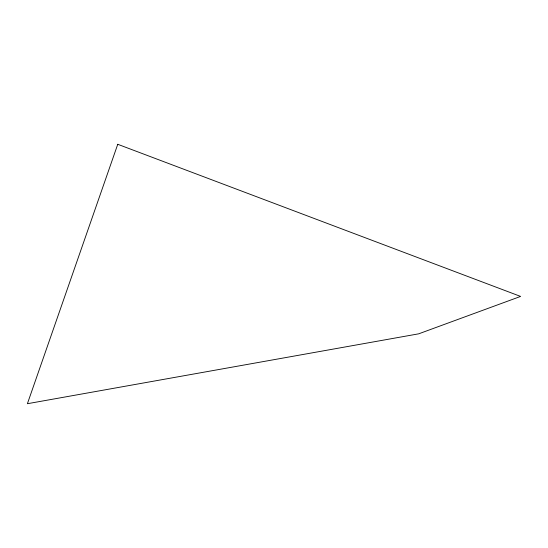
<?xml version="1.0" encoding="UTF-8"?>
<svg xmlns="http://www.w3.org/2000/svg" width="548" height="548" viewBox="0 0 548 548"><rect width="100%" height="100%" fill="white"/><g stroke="black" fill="none" stroke-linecap="round" stroke-linejoin="round"><path stroke-width="0.82" d="M117.752 144.288L27.4 403.712L418.686 333.828L520.6 296.42L117.752 144.288"/></g></svg>
